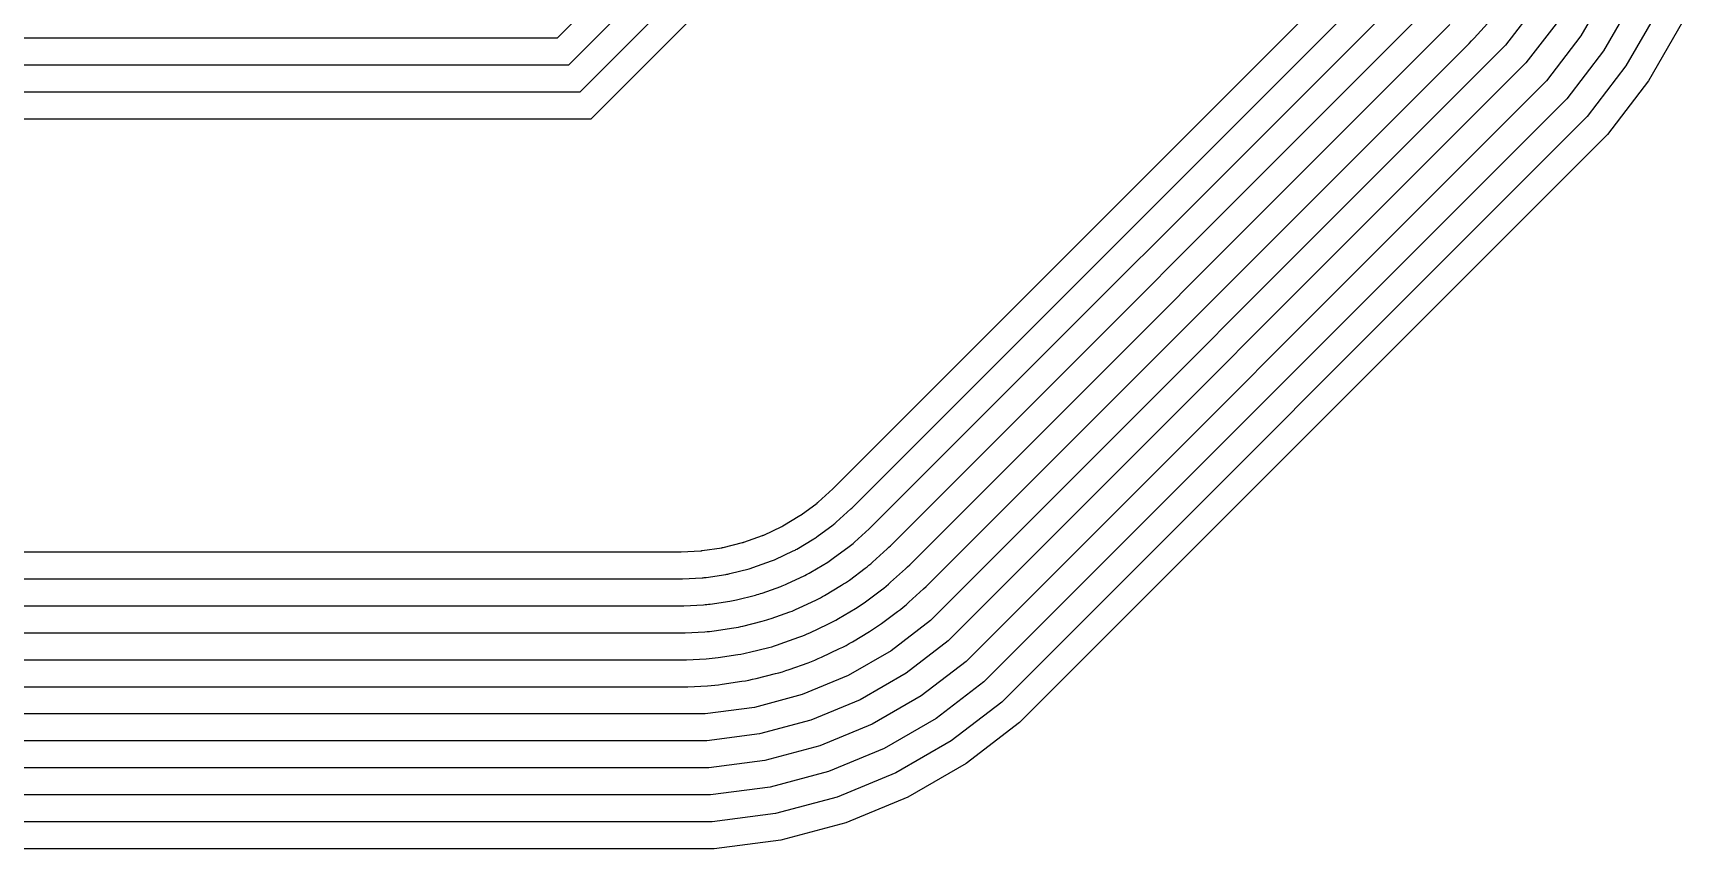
# Model space of a CAD drawing. Header units: metres. Extents: x 4.9 to 17.8, y 3.1 to 11.9.
# Drawn here: x 11.53 to 17.64, y 3.12 to 6.14 of the extents above; entities that cross this region are included whole.
import ezdxf

# ---------------------------------------------------------------- set-up
doc = ezdxf.new("R2010")
doc.units = ezdxf.units.M

msp = doc.modelspace()

# ---------------------------------------------------------------- linework, layer by layer
for points in [[(15.0292, 7.249), (13.5995, 5.8193), (10.2626, 5.8193)], [(14.8877, 7.249), (13.5581, 5.9193), (10.304, 5.9193)], [(14.7463, 7.249), (13.5167, 6.0193), (10.3454, 6.0193)], [(14.6049, 7.249), (13.4753, 6.1193), (10.3869, 6.1193)], [(9.9311, 4.2186), (13.9311, 4.2186), (13.9323, 4.2186), (13.9335, 4.2186), (14.0071, 4.2223), (14.0083, 4.2223), (14.0095, 4.2224), (14.0107, 4.2226), (14.0119, 4.2227), (14.0848, 4.2335), (14.086, 4.2337), (14.0872, 4.234), (14.0884, 4.2342), (14.0896, 4.2345), (14.161, 4.2524), (14.1622, 4.2527), (14.1634, 4.2531), (14.1646, 4.2534), (14.1657, 4.2538), (14.2351, 4.2786), (14.2362, 4.2791), (14.2374, 4.2795), (14.2385, 4.28), (14.2396, 4.2805), (14.3062, 4.312), (14.3073, 4.3125), (14.3084, 4.3131), (14.3094, 4.3137), (14.3105, 4.3143), (14.3737, 4.3522), (14.3747, 4.3528), (14.3757, 4.3535), (14.3767, 4.3542), (14.3777, 4.3549), (14.4369, 4.3988), (14.4379, 4.3995), (14.4388, 4.4003), (14.4398, 4.4011), (14.4407, 4.4019), (14.4952, 4.4513), (14.4961, 4.4522), (14.497, 4.453), (16.497, 6.453)], [(9.9311, 4.1186), (13.9311, 4.1186), (13.9347, 4.1186), (13.9384, 4.1188), (14.012, 4.1224), (14.0156, 4.1226), (14.0193, 4.1229), (14.023, 4.1233), (14.0266, 4.1238), (14.0995, 4.1346), (14.1031, 4.1352), (14.1067, 4.1359), (14.1103, 4.1366), (14.1139, 4.1375), (14.1853, 4.1554), (14.1889, 4.1563), (14.1924, 4.1574), (14.1959, 4.1585), (14.1994, 4.1597), (14.2688, 4.1845), (14.2722, 4.1858), (14.2756, 4.1871), (14.279, 4.1886), (14.2824, 4.1901), (14.3489, 4.2216), (14.3522, 4.2232), (14.3555, 4.2249), (14.3587, 4.2267), (14.3619, 4.2285), (14.4251, 4.2664), (14.4282, 4.2683), (14.4313, 4.2703), (14.4343, 4.2724), (14.4373, 4.2746), (14.4965, 4.3184), (14.4994, 4.3207), (14.5023, 4.323), (14.5051, 4.3253), (14.5078, 4.3278), (14.5624, 4.3772), (14.5651, 4.3797), (14.5677, 4.3823), (16.5677, 6.3823)], [(17.3696, 6.3096), (17.2647, 6.1279), (17.137, 5.9614), (14.9886, 3.813), (14.8222, 3.6853), (14.6405, 3.5804), (14.4466, 3.5001), (14.244, 3.4458), (14.036, 3.4185), (9.8262, 3.4185)], [(9.9311, 4.0186), (13.9311, 4.0186), (13.9372, 4.0187), (13.9433, 4.0189), (14.0169, 4.0225), (14.023, 4.0229), (14.0291, 4.0234), (14.0352, 4.0241), (14.0413, 4.0249), (14.1141, 4.0357), (14.1202, 4.0367), (14.1262, 4.0378), (14.1322, 4.0391), (14.1382, 4.0405), (14.2096, 4.0584), (14.2156, 4.06), (14.2215, 4.0617), (14.2273, 4.0635), (14.2331, 4.0655), (14.3024, 4.0903), (14.3082, 4.0925), (14.3139, 4.0947), (14.3195, 4.0972), (14.3251, 4.0997), (14.3917, 4.1312), (14.3972, 4.1339), (14.4026, 4.1367), (14.408, 4.1397), (14.4133, 4.1428), (14.4765, 4.1806), (14.4817, 4.1838), (14.4868, 4.1872), (14.4919, 4.1907), (14.4969, 4.1942), (14.556, 4.2381), (14.5609, 4.2418), (14.5657, 4.2457), (14.5704, 4.2496), (14.575, 4.2537), (14.6295, 4.3031), (14.634, 4.3073), (14.6384, 4.3116), (16.6384, 6.3116)], [(17.4595, 6.2652), (17.348, 6.0722), (17.2123, 5.8953), (15.0547, 3.7377), (14.8778, 3.602), (14.6848, 3.4906), (14.4788, 3.4053), (14.2635, 3.3476), (14.0425, 3.3185), (9.8196, 3.3185)], [(17.098, 6.2392), (16.9863, 6.0936), (14.8564, 3.9637), (14.7108, 3.852), (14.5518, 3.7602), (14.3822, 3.6899), (14.2049, 3.6424), (14.0229, 3.6185), (9.8393, 3.6185)], [(9.9311, 3.9186), (13.9311, 3.9186), (13.9397, 3.9187), (13.9482, 3.919), (14.0218, 3.9226), (14.0304, 3.9231), (14.0389, 3.9239), (14.0475, 3.9248), (14.056, 3.926), (14.1288, 3.9368), (14.1373, 3.9382), (14.1457, 3.9397), (14.1541, 3.9415), (14.1625, 3.9435), (14.2339, 3.9614), (14.2422, 3.9636), (14.2505, 3.966), (14.2587, 3.9686), (14.2668, 3.9714), (14.3361, 3.9962), (14.3442, 3.9992), (14.3522, 4.0023), (14.3601, 4.0057), (14.3679, 4.0093), (14.4344, 4.0408), (14.4422, 4.0446), (14.4498, 4.0485), (14.4573, 4.0527), (14.4647, 4.057), (14.5279, 4.0948), (14.5352, 4.0993), (14.5424, 4.104), (14.5495, 4.1089), (14.5564, 4.1139), (14.6156, 4.1578), (14.6224, 4.163), (14.6291, 4.1684), (14.6357, 4.1739), (14.6421, 4.1796), (14.6967, 4.229), (14.703, 4.2349), (14.7091, 4.2409), (16.7091, 6.2409)], [(17.6392, 6.1766), (17.5147, 5.9608), (17.363, 5.7632), (15.1868, 3.587), (14.9892, 3.4354), (14.7734, 3.3108), (14.5433, 3.2155), (14.3026, 3.151), (14.0556, 3.1185), (9.8065, 3.1185)], [(17.5493, 6.2209), (17.4313, 6.0165), (17.2877, 5.8293), (15.1207, 3.6624), (14.9335, 3.5187), (14.7291, 3.4007), (14.5111, 3.3104), (14.2831, 3.2493), (14.0491, 3.2185), (9.8131, 3.2185)], [(17.1814, 6.1835), (17.0616, 6.0275), (14.9225, 3.8884), (14.7665, 3.7687), (14.5961, 3.6703), (14.4144, 3.595), (14.2244, 3.5441), (14.0294, 3.5185), (9.8327, 3.5185)], [(9.9311, 3.7186), (13.9311, 3.7186), (13.9446, 3.7188), (13.9581, 3.7192), (14.0316, 3.7229), (14.0451, 3.7237), (14.0585, 3.7248), (14.0719, 3.7263), (14.0853, 3.7282), (14.1582, 3.739), (14.1715, 3.7411), (14.1848, 3.7436), (14.198, 3.7464), (14.2111, 3.7495), (14.2825, 3.7674), (14.2956, 3.7708), (14.3085, 3.7746), (14.3214, 3.7787), (14.3342, 3.783), (14.4035, 3.8079), (14.4162, 3.8126), (14.4287, 3.8176), (14.4411, 3.8229), (14.4534, 3.8285), (14.5199, 3.86), (14.5321, 3.8659), (14.5441, 3.8721), (14.5559, 3.8786), (14.5675, 3.8854), (14.6307, 3.9233), (14.6422, 3.9304), (14.6535, 3.9377), (14.6646, 3.9454), (14.6756, 3.9533), (14.7347, 3.9971), (14.7455, 4.0053), (14.756, 4.0138), (14.7663, 4.0224), (14.7765, 4.0314), (14.831, 4.0808), (14.8409, 4.09), (14.8506, 4.0995), (16.8506, 6.0995), (16.86, 6.1091), (16.8692, 6.119), (16.9186, 6.1736)], [(9.9311, 3.8186), (13.9311, 3.8186), (13.9421, 3.8187), (13.9531, 3.8191), (14.0267, 3.8227), (14.0377, 3.8234), (14.0487, 3.8244), (14.0597, 3.8256), (14.0706, 3.8271), (14.1435, 3.8379), (14.1544, 3.8396), (14.1652, 3.8417), (14.176, 3.8439), (14.1868, 3.8465), (14.2582, 3.8644), (14.2689, 3.8672), (14.2795, 3.8703), (14.29, 3.8736), (14.3005, 3.8772), (14.3698, 3.902), (14.3802, 3.9059), (14.3904, 3.91), (14.4006, 3.9143), (14.4106, 3.9189), (14.4772, 3.9504), (14.4871, 3.9552), (14.4969, 3.9603), (14.5066, 3.9657), (14.5161, 3.9712), (14.5793, 4.0091), (14.5887, 4.0149), (14.598, 4.0209), (14.6071, 4.0271), (14.616, 4.0336), (14.6752, 4.0775), (14.684, 4.0842), (14.6926, 4.0911), (14.701, 4.0982), (14.7093, 4.1055), (14.7639, 4.1549), (14.772, 4.1625), (14.7799, 4.1702), (16.7799, 6.1702)]]:
    msp.add_lwpolyline(points)

doc.saveas('drawing.dxf')
